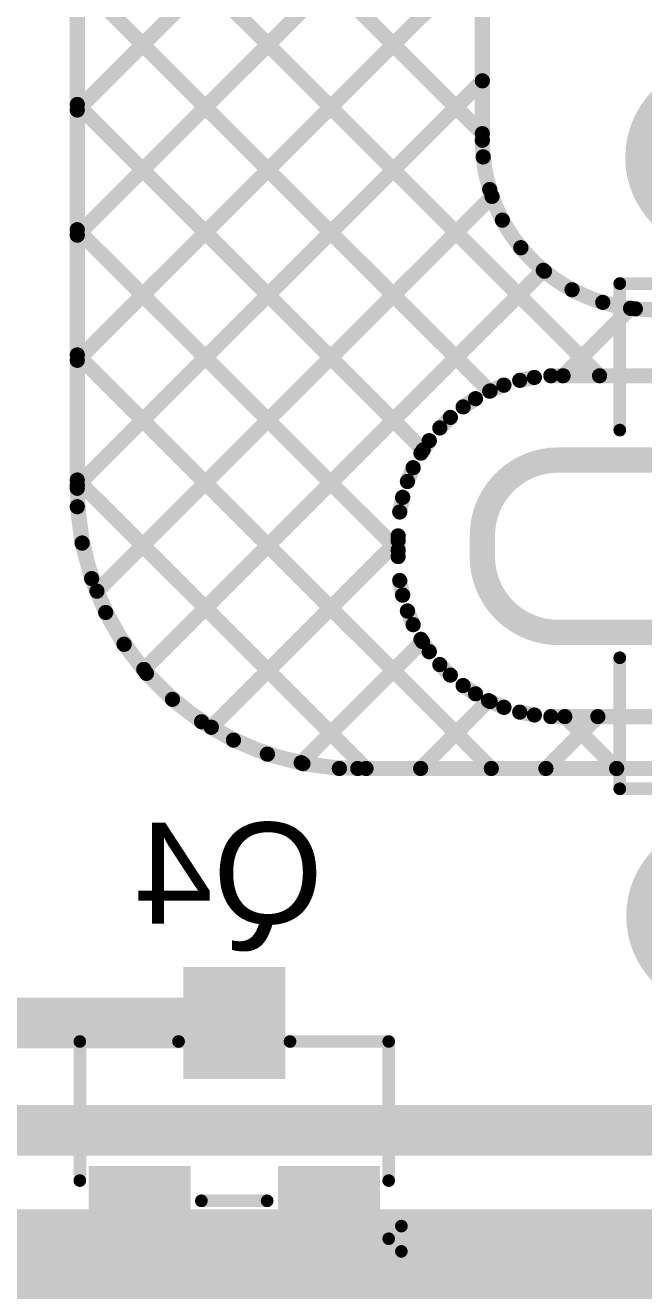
# Model space of a CAD drawing. Header units: inches. Extents: x -38 to 276, y -7 to 269.
# Drawn here: x 50.86 to 57.07, y 94.48 to 107.19 of the extents above; entities that cross this region are included whole.
import ezdxf

# ---------------------------------------------------------------- set-up
doc = ezdxf.new("R2010")
doc.units = ezdxf.units.IN
for name, color, linetype in [('Board Outline', 216, 'Continuous'), ('Bottom Layer', 5, 'Continuous'), ('Bottom Overlay', 54, 'Continuous'), ('Bottom Paste', 16, 'Continuous'), ('Bottom Solder', 6, 'Continuous'), ('Multi-Layer', 9, 'Continuous'), ('Pad Holes', 156, 'Continuous'), ('Top Layer', 1, 'Continuous'), ('Top Overlay', 2, 'Continuous'), ('Top Solder', 216, 'Continuous')]:
    doc.layers.add(name, color=color, linetype=linetype)
doc.styles.add('Arial', font='', dxfattribs={"height": 0.2})
doc.styles.get('Arial').set_extended_font_data('Arial')

# ---------------------------------------------------------------- blocks, each defined once
blk = doc.blocks.new('SOT_23_B_8')
at = {"layer": 'Bottom Layer'}
for points in [[(-1.36, 1.46), (-0.54, 1.46), (-0.54, 0.54), (-1.36, 0.54)], [(0.54, 1.46), (1.36, 1.46), (1.36, 0.54), (0.54, 0.54)], [(-0.41, -0.54), (0.41, -0.54), (0.41, -1.46), (-0.41, -1.46)]]:
    blk.add_hatch(color=5, dxfattribs=at).paths.add_polyline_path(points)
at = {"layer": 'Bottom Paste'}
for points in [[(-1.36, 1.46), (-0.54, 1.46), (-0.54, 0.54), (-1.36, 0.54)], [(0.54, 1.46), (1.36, 1.46), (1.36, 0.54), (0.54, 0.54)], [(-0.41, -0.54), (0.41, -0.54), (0.41, -1.46), (-0.41, -1.46)]]:
    blk.add_hatch(color=16, dxfattribs=at).paths.add_polyline_path(points)
at = {"layer": 'Bottom Solder'}
for points in [[(-1.462, 1.562), (-0.438, 1.562), (-0.438, 0.438), (-1.462, 0.438)], [(0.438, 1.562), (1.462, 1.562), (1.462, 0.438), (0.438, 0.438)], [(-0.512, -0.438), (0.512, -0.438), (0.512, -1.562), (-0.512, -1.562)]]:
    blk.add_hatch(color=6, dxfattribs=at).paths.add_polyline_path(points)
at = {"layer": 'Bottom Overlay', "const_width": 0.127}
for points in [[(-1.549, 1.168), (-1.676, 1.295)], [(-1.676, 1.295), (-1.676, 1.041)], [(-1.549, 1.168), (-1.676, 1.041)], [(0.33, 0.787), (-0.33, 0.787)], [(-1.549, 0.584), (-1.549, -0.813)], [(1.549, 0.584), (1.549, -0.813)], [(-0.559, -0.813), (-1.549, -0.813)], [(1.549, -0.813), (0.559, -0.813)]]:
    blk.add_lwpolyline(points, dxfattribs=at)
at = {"layer": 'Bottom Overlay', "const_width": 0.0635}
for points in [[(-1.708, 1.295, 1), (-1.645, 1.295, 1)], [(-1.708, 1.295, 1), (-1.645, 1.295, 1)], [(-1.581, 1.168, 1), (-1.518, 1.168, 1)], [(-1.581, 1.168, 1), (-1.518, 1.168, 1)], [(-1.708, 1.041, 1), (-1.645, 1.041, 1)], [(-1.708, 1.041, 1), (-1.645, 1.041, 1)], [(-0.362, 0.787, 1), (-0.298, 0.787, 1)], [(0.298, 0.787, 1), (0.362, 0.787, 1)], [(-1.581, 0.584, 1), (-1.518, 0.584, 1)], [(1.518, 0.584, 1), (1.581, 0.584, 1)], [(-1.581, -0.813, 1), (-1.518, -0.813, 1)], [(-1.581, -0.813, 1), (-1.518, -0.813, 1)], [(-0.591, -0.813, 1), (-0.527, -0.813, 1)], [(0.527, -0.813, 1), (0.591, -0.813, 1)], [(1.518, -0.813, 1), (1.581, -0.813, 1)], [(1.518, -0.813, 1), (1.581, -0.813, 1)]]:
    blk.add_lwpolyline(points, format="xyb", close=True, dxfattribs=at)
blk = doc.blocks.new('DIP_4_24')
at = {"layer": 'Bottom Layer'}
blk.add_hatch(color=5, dxfattribs=at).paths.add_polyline_path([(-4.71, 0.365), (-4.71, 2.165), (-2.91, 2.165), (-2.91, 0.365)])
h = blk.add_hatch(color=5, dxfattribs=at)
edge = h.paths.add_edge_path()
edge.add_arc((3.81, 1.275), 0.9, 0, 360)
h = blk.add_hatch(color=5, dxfattribs=at)
edge = h.paths.add_edge_path()
edge.add_arc((-3.81, -1.275), 0.9, 0, 360)
h = blk.add_hatch(color=5, dxfattribs=at)
edge = h.paths.add_edge_path()
edge.add_arc((3.81, -1.265), 0.9, 0, 360)
at = {"layer": 'Bottom Solder'}
blk.add_hatch(color=6, dxfattribs=at).paths.add_polyline_path([(-4.761, 0.314), (-4.761, 2.215), (-2.859, 2.215), (-2.859, 0.314)])
h = blk.add_hatch(color=6, dxfattribs=at)
edge = h.paths.add_edge_path()
edge.add_arc((3.81, 1.275), 0.951, 0, 360)
h = blk.add_hatch(color=6, dxfattribs=at)
edge = h.paths.add_edge_path()
edge.add_arc((-3.81, -1.275), 0.951, 0, 360)
h = blk.add_hatch(color=6, dxfattribs=at)
edge = h.paths.add_edge_path()
edge.add_arc((3.81, -1.265), 0.951, 0, 360)
at = {"layer": 'Multi-Layer'}
blk.add_hatch(color=9, dxfattribs=at).paths.add_polyline_path([(-4.71, 0.365), (-4.71, 2.165), (-2.91, 2.165), (-2.91, 0.365)])
h = blk.add_hatch(color=9, dxfattribs=at)
edge = h.paths.add_edge_path()
edge.add_arc((3.81, 1.275), 0.9, 0, 360)
h = blk.add_hatch(color=9, dxfattribs=at)
edge = h.paths.add_edge_path()
edge.add_arc((-3.81, -1.275), 0.9, 0, 360)
h = blk.add_hatch(color=9, dxfattribs=at)
edge = h.paths.add_edge_path()
edge.add_arc((3.81, -1.265), 0.9, 0, 360)
at = {"layer": 'Pad Holes'}
h = blk.add_hatch(color=7, dxfattribs=at)
edge = h.paths.add_edge_path()
edge.add_arc((-3.81, 1.265), 0.5, 0, 360)
h = blk.add_hatch(color=7, dxfattribs=at)
edge = h.paths.add_edge_path()
edge.add_arc((3.81, 1.275), 0.5, 0, 360)
h = blk.add_hatch(color=7, dxfattribs=at)
edge = h.paths.add_edge_path()
edge.add_arc((-3.81, -1.275), 0.5, 0, 360)
h = blk.add_hatch(color=7, dxfattribs=at)
edge = h.paths.add_edge_path()
edge.add_arc((3.81, -1.265), 0.5, 0, 360)
at = {"layer": 'Top Layer'}
blk.add_hatch(color=1, dxfattribs=at).paths.add_polyline_path([(-4.71, 0.365), (-4.71, 2.165), (-2.91, 2.165), (-2.91, 0.365)])
h = blk.add_hatch(color=1, dxfattribs=at)
edge = h.paths.add_edge_path()
edge.add_arc((3.81, 1.275), 0.9, 0, 360)
h = blk.add_hatch(color=1, dxfattribs=at)
edge = h.paths.add_edge_path()
edge.add_arc((-3.81, -1.275), 0.9, 0, 360)
h = blk.add_hatch(color=1, dxfattribs=at)
edge = h.paths.add_edge_path()
edge.add_arc((3.81, -1.265), 0.9, 0, 360)
at = {"layer": 'Top Solder'}
blk.add_hatch(color=216, dxfattribs=at).paths.add_polyline_path([(-4.761, 0.314), (-4.761, 2.215), (-2.859, 2.215), (-2.859, 0.314)])
h = blk.add_hatch(color=216, dxfattribs=at)
edge = h.paths.add_edge_path()
edge.add_arc((3.81, 1.275), 0.951, 0, 360)
h = blk.add_hatch(color=216, dxfattribs=at)
edge = h.paths.add_edge_path()
edge.add_arc((-3.81, -1.275), 0.951, 0, 360)
h = blk.add_hatch(color=216, dxfattribs=at)
edge = h.paths.add_edge_path()
edge.add_arc((3.81, -1.265), 0.951, 0, 360)
at = {"layer": 'Top Overlay', "const_width": 0.127}
for points in [[(-2.542, -2.281), (-2.542, 2.291)], [(-1.07, 2.291), (-2.542, 2.291)], [(2.532, 2.291), (1.216, 2.291)], [(2.532, -2.281), (2.532, 2.291)], [(-4.978, 1.168), (-4.978, 1.422)], [(-4.851, 1.295), (-4.978, 1.422)], [(-4.978, 1.168), (-4.851, 1.295)]]:
    blk.add_lwpolyline(points, dxfattribs=at)
at = {"layer": 'Top Overlay', "const_width": 0.0635}
for points in [[(-2.574, 2.291, 1), (-2.51, 2.291, 1)], [(-2.574, 2.291, 1), (-2.51, 2.291, 1)], [(-1.102, 2.291, 1), (-1.038, 2.291, 1)], [(1.184, 2.291, 1), (1.248, 2.291, 1)], [(2.5, 2.291, 1), (2.564, 2.291, 1)], [(2.5, 2.291, 1), (2.564, 2.291, 1)], [(-5.01, 1.422, 1), (-4.947, 1.422, 1)], [(-5.01, 1.422, 1), (-4.947, 1.422, 1)], [(-4.883, 1.295, 1), (-4.82, 1.295, 1)], [(-4.883, 1.295, 1), (-4.82, 1.295, 1)], [(-5.01, 1.168, 1), (-4.947, 1.168, 1)], [(-5.01, 1.168, 1), (-4.947, 1.168, 1)], [(-2.574, -2.281, 1), (-2.51, -2.281, 1)], [(2.5, -2.281, 1), (2.564, -2.281, 1)]]:
    blk.add_lwpolyline(points, format="xyb", close=True, dxfattribs=at)

msp = doc.modelspace()

# ---------------------------------------------------------------- hatches: boundary and pattern name
at = {"layer": 'Top Layer'}
h = msp.add_hatch(color=1, dxfattribs=at)
h.paths.add_polyline_path([(66.548, 94.488), (66.554, 94.364), (66.603, 94.119), (66.698, 93.889), (66.836, 93.682), (67.012, 93.506), (67.219, 93.368), (67.449, 93.273), (67.694, 93.224), (67.818, 93.218), (77.447, 93.218), (88.345, 93.218), (118.041, 93.218), (118.041, 41.148), (69.211, 41.148), (69.162, 41.265), (69.201, 41.304), (69.247, 41.364), (69.296, 41.42), (69.508, 41.736), (69.541, 41.804), (69.579, 41.869), (69.724, 42.22), (69.743, 42.293), (69.768, 42.364), (69.842, 42.737), (69.847, 42.812), (69.857, 42.887), (69.857, 43.077), (69.857, 43.077), (69.857, 49.784), (69.857, 49.959), (69.847, 50.034), (69.842, 50.109), (69.773, 50.453), (69.749, 50.524), (69.73, 50.597), (69.596, 50.92), (69.558, 50.986), (69.525, 51.053), (69.33, 51.344), (69.28, 51.401), (69.235, 51.461), (68.987, 51.709), (68.927, 51.754), (68.87, 51.804), (68.579, 51.999), (68.512, 52.032), (68.446, 52.07), (68.123, 52.204), (68.05, 52.223), (67.979, 52.247), (67.635, 52.316), (67.56, 52.321), (67.485, 52.331), (67.31, 52.331), (67.31, 52.331), (48.514, 52.331), (48.342, 52.331), (48.268, 52.321), (48.193, 52.316), (47.856, 52.249), (47.785, 52.225), (47.712, 52.205), (47.395, 52.074), (47.33, 52.036), (47.262, 52.003), (46.977, 51.812), (46.92, 51.763), (46.86, 51.717), (46.618, 51.474), (46.572, 51.414), (46.522, 51.358), (46.331, 51.072), (46.298, 51.005), (46.26, 50.939), (46.129, 50.622), (46.11, 50.55), (46.085, 50.478), (46.019, 50.142), (46.014, 50.067), (46.004, 49.992), (46.004, 49.82), (46.004, 41.148), (37.35, 41.148), (37.35, 41.148), (37.101, 41.136), (36.613, 41.039), (36.153, 40.848), (35.739, 40.571), (35.387, 40.219), (35.11, 39.805), (34.92, 39.345), (34.823, 38.857), (34.81, 38.608), (34.81, 21.869), (34.81, 21.8), (34.783, 21.664), (34.731, 21.537), (34.654, 21.422), (34.557, 21.325), (34.442, 21.248), (34.314, 21.195), (34.179, 21.168), (32.441, 21.168), (32.306, 21.195), (32.179, 21.248), (32.064, 21.325), (31.967, 21.422), (31.89, 21.537), (31.837, 21.664), (31.81, 21.8), (31.81, 21.869), (31.81, 38.608), (31.81, 38.608), (31.798, 38.857), (31.701, 39.345), (31.51, 39.805), (31.234, 40.219), (30.882, 40.571), (30.468, 40.848), (30.008, 41.039), (29.519, 41.136), (29.27, 41.148), (-5.923, 41.148), (-5.923, 80.086), (47.32, 80.086), (47.32, 93.218), (48.355, 93.218), (48.355, 95.3), (58.649, 95.3), (58.649, 91.97), (58.644, 91.97), (58.691, 91.498), (58.829, 91.044), (59.052, 90.625), (59.354, 90.258), (59.72, 89.957), (60.139, 89.733), (60.593, 89.595), (61.066, 89.549), (61.066, 89.554), (84.192, 89.554), (84.196, 89.554), (84.339, 89.526), (84.464, 89.442), (84.547, 89.318), (84.576, 89.174), (84.575, 89.17), (84.575, 76.444), (84.493, 76.419), (84.448, 76.415), (84.218, 76.645), (83.938, 76.832), (83.628, 76.961), (83.298, 77.027), (82.961, 77.027), (82.631, 76.961), (82.32, 76.832), (82.041, 76.645), (81.803, 76.407), (81.616, 76.128), (81.55, 75.968), (81.423, 75.993), (81.423, 78.408), (81.413, 78.483), (81.408, 78.558), (81.352, 78.837), (81.328, 78.908), (81.309, 78.981), (81.2, 79.244), (81.162, 79.309), (81.129, 79.377), (80.971, 79.613), (80.921, 79.67), (80.875, 79.73), (80.674, 79.931), (80.614, 79.977), (80.558, 80.026), (80.321, 80.184), (80.254, 80.218), (80.188, 80.255), (79.926, 80.364), (79.853, 80.384), (79.781, 80.408), (79.503, 80.463), (79.427, 80.468), (79.353, 80.478), (57.902, 80.478), (57.827, 80.468), (57.752, 80.463), (57.509, 80.415), (57.438, 80.391), (57.365, 80.371), (57.136, 80.277), (57.071, 80.239), (57.004, 80.206), (56.798, 80.068), (56.741, 80.018), (56.681, 79.972), (56.506, 79.797), (56.46, 79.738), (56.411, 79.681), (56.273, 79.475), (56.24, 79.407), (56.202, 79.342), (56.107, 79.113), (56.088, 79.041), (56.063, 78.969), (56.015, 78.726), (56.01, 78.651), (56, 78.576), (56, 78.453), (56, 70.346), (56, 70.2), (56.01, 70.125), (56.015, 70.05), (56.072, 69.763), (56.097, 69.691), (56.116, 69.618), (56.228, 69.348), (56.266, 69.283), (56.299, 69.215), (56.462, 68.971), (56.512, 68.915), (56.557, 68.855), (56.765, 68.648), (56.824, 68.602), (56.881, 68.552), (57.018, 68.461), (56.98, 68.334), (15.703, 68.334), (15.629, 68.376), (15.373, 68.445), (15.107, 68.445), (14.851, 68.376), (14.621, 68.244), (14.433, 68.056), (14.301, 67.826), (14.232, 67.57), (14.232, 67.304), (14.301, 67.048), (14.433, 66.818), (14.621, 66.63), (14.851, 66.498), (15.107, 66.429), (15.373, 66.429), (15.629, 66.498), (15.703, 66.54), (81.883, 66.54), (81.897, 66.542), (82.147, 66.509), (82.392, 66.408), (82.603, 66.246), (82.765, 66.035), (82.867, 65.789), (82.9, 65.54), (82.898, 65.526), (82.898, 51.613), (82.895, 51.613), (82.936, 51.2), (83.057, 50.802), (83.252, 50.436), (83.516, 50.115), (83.837, 49.851), (84.203, 49.656), (84.601, 49.535), (85.014, 49.494), (85.014, 49.497), (96.112, 49.497), (96.112, 49.495), (96.511, 49.534), (96.894, 49.65), (97.247, 49.839), (97.557, 50.093), (97.764, 50.345), (97.891, 50.3), (97.891, 46.019), (97.892, 46.01), (97.891, 46.001), (97.893, 45.894), (97.905, 45.82), (97.912, 45.745), (97.958, 45.536), (97.984, 45.465), (98.005, 45.393), (98.092, 45.197), (98.131, 45.132), (98.166, 45.066), (98.289, 44.89), (98.34, 44.835), (98.387, 44.776), (98.542, 44.628), (98.603, 44.584), (98.661, 44.536), (98.842, 44.421), (98.91, 44.389), (98.976, 44.353), (99.176, 44.276), (99.249, 44.258), (99.321, 44.235), (99.532, 44.198), (99.607, 44.195), (99.682, 44.187), (99.78, 44.189), (110.956, 44.189), (116.125, 44.189), (116.251, 44.189), (116.301, 44.196), (116.352, 44.196), (116.4, 44.209), (116.45, 44.216), (116.497, 44.235), (116.545, 44.248), (116.779, 44.345), (116.822, 44.37), (116.869, 44.389), (116.909, 44.42), (116.953, 44.445), (116.988, 44.48), (117.028, 44.511), (117.207, 44.69), (117.237, 44.73), (117.273, 44.765), (117.298, 44.809), (117.329, 44.849), (117.348, 44.896), (117.373, 44.939), (117.47, 45.173), (117.483, 45.221), (117.502, 45.268), (117.509, 45.318), (117.522, 45.366), (117.522, 45.417), (117.529, 45.467), (117.529, 45.593), (117.529, 45.593), (117.529, 49.307), (117.529, 49.376), (117.519, 49.451), (117.514, 49.526), (117.487, 49.662), (117.463, 49.733), (117.443, 49.806), (117.39, 49.933), (117.353, 49.998), (117.319, 50.066), (117.243, 50.181), (117.193, 50.237), (117.186, 50.246), (117.204, 50.277), (117.235, 50.317), (117.254, 50.364), (117.279, 50.407), (117.354, 50.588), (117.367, 50.636), (117.386, 50.683), (117.393, 50.733), (117.406, 50.781), (117.406, 50.832), (117.412, 50.882), (117.412, 50.979), (117.412, 53.443), (117.412, 53.443), (117.412, 53.565), (117.406, 53.615), (117.406, 53.666), (117.393, 53.714), (117.386, 53.764), (117.367, 53.811), (117.354, 53.859), (117.26, 54.085), (117.235, 54.129), (117.216, 54.176), (117.185, 54.215), (117.16, 54.259), (117.124, 54.295), (117.094, 54.335), (116.921, 54.508), (116.881, 54.538), (116.845, 54.574), (116.802, 54.599), (116.762, 54.63), (116.715, 54.649), (116.672, 54.674), (116.446, 54.768), (116.397, 54.781), (116.351, 54.8), (116.301, 54.807), (116.252, 54.82), (116.202, 54.82), (116.152, 54.826), (116.029, 54.826), (112.478, 54.826), (112.447, 54.854), (112.447, 55.407), (113.044, 55.407), (113.11, 55.407), (113.185, 55.417), (113.26, 55.422), (113.389, 55.447), (113.46, 55.471), (113.533, 55.491), (113.655, 55.541), (113.72, 55.579), (113.787, 55.612), (113.897, 55.685), (113.954, 55.735), (114.013, 55.781), (114.106, 55.874), (114.152, 55.934), (114.202, 55.99), (114.275, 56.1), (114.308, 56.167), (114.346, 56.233), (114.396, 56.354), (114.416, 56.427), (114.44, 56.498), (114.466, 56.627), (114.471, 56.703), (114.481, 56.777), (114.481, 56.843), (114.481, 56.843), (114.481, 57.834), (114.481, 59.61), (114.481, 59.732), (114.474, 59.782), (114.474, 59.832), (114.461, 59.881), (114.454, 59.931), (114.435, 59.977), (114.422, 60.026), (114.329, 60.252), (114.304, 60.295), (114.284, 60.342), (114.254, 60.382), (114.228, 60.425), (114.193, 60.461), (114.162, 60.501), (113.99, 60.673), (113.95, 60.704), (113.914, 60.74), (113.87, 60.765), (113.83, 60.796), (113.784, 60.815), (113.74, 60.84), (113.515, 60.933), (113.466, 60.947), (113.42, 60.966), (113.37, 60.972), (113.321, 60.985), (113.271, 60.985), (113.221, 60.992), (113.099, 60.992), (113.099, 60.992), (108.835, 60.992), (108.713, 60.992), (108.663, 60.985), (108.612, 60.985), (108.564, 60.972), (108.514, 60.966), (108.467, 60.947), (108.419, 60.933), (108.192, 60.84), (108.149, 60.815), (108.102, 60.795), (108.062, 60.765), (108.018, 60.739), (107.983, 60.704), (107.943, 60.673), (107.857, 60.587), (107.73, 60.64), (107.73, 66.471), (107.728, 66.487), (107.761, 66.654), (107.866, 66.81), (108.021, 66.914), (108.189, 66.948), (108.205, 66.946), (113.614, 66.946), (113.614, 66.943), (114.067, 66.988), (114.503, 67.12), (114.905, 67.335), (115.257, 67.623), (115.545, 67.975), (115.76, 68.377), (115.892, 68.813), (115.937, 69.266), (115.934, 69.266), (115.934, 91.034), (115.918, 91.161), (115.918, 91.166), (115.916, 91.171), (115.899, 91.299), (115.85, 91.418), (115.849, 91.423), (115.846, 91.427), (115.797, 91.546), (115.719, 91.648), (115.716, 91.653), (115.712, 91.656), (115.634, 91.758), (115.532, 91.836), (115.529, 91.84), (115.524, 91.843), (115.422, 91.921), (115.303, 91.97), (115.299, 91.973), (115.294, 91.974), (115.175, 92.023), (115.047, 92.04), (115.042, 92.042), (115.037, 92.042), (114.91, 92.058), (114.782, 92.042), (114.777, 92.042), (114.772, 92.04), (114.644, 92.023), (114.526, 91.974), (114.521, 91.973), (114.516, 91.97), (114.397, 91.921), (114.295, 91.843), (114.291, 91.84), (114.287, 91.836), (114.185, 91.758), (114.107, 91.656), (114.103, 91.653), (114.1, 91.648), (114.022, 91.546), (113.973, 91.427), (113.97, 91.423), (113.969, 91.418), (113.92, 91.299), (113.903, 91.171), (113.902, 91.166), (113.902, 91.161), (113.885, 91.034), (113.885, 69.266), (113.885, 69.262), (113.865, 69.162), (113.806, 69.074), (113.718, 69.015), (113.618, 68.995), (113.614, 68.995), (108.205, 68.995), (108.205, 68.999), (107.712, 68.95), (107.238, 68.806), (106.801, 68.573), (106.418, 68.258), (106.254, 68.059), (106.135, 68.102), (106.135, 76.337), (106.135, 76.425), (106.125, 76.5), (106.12, 76.575), (106.086, 76.746), (106.062, 76.818), (106.042, 76.891), (105.975, 77.052), (105.938, 77.118), (105.904, 77.185), (105.807, 77.331), (105.757, 77.388), (105.711, 77.447), (105.587, 77.571), (105.528, 77.617), (105.471, 77.667), (105.325, 77.764), (105.258, 77.797), (105.193, 77.835), (105.031, 77.902), (104.958, 77.922), (104.887, 77.946), (104.715, 77.98), (104.64, 77.985), (104.565, 77.995), (101.81, 77.995), (101.81, 77.995), (101.735, 77.995), (101.661, 77.985), (101.585, 77.98), (101.438, 77.951), (101.367, 77.926), (101.294, 77.907), (101.155, 77.85), (101.09, 77.812), (101.022, 77.779), (100.898, 77.695), (100.841, 77.645), (100.781, 77.6), (100.675, 77.493), (100.629, 77.434), (100.579, 77.377), (100.496, 77.252), (100.463, 77.185), (100.425, 77.119), (100.368, 76.981), (100.348, 76.908), (100.324, 76.836), (100.295, 76.689), (100.29, 76.614), (100.28, 76.539), (100.28, 76.464), (100.28, 67.536), (98.953, 67.536), (98.953, 67.663), (96.667, 67.663), (96.667, 67.415), (95.509, 67.415), (95.509, 67.416), (95.197, 67.386), (94.897, 67.295), (94.621, 67.147), (94.379, 66.948), (94.18, 66.706), (94.033, 66.43), (93.942, 66.131), (93.942, 66.13), (93.813, 66.119), (93.755, 66.338), (93.622, 66.568), (93.434, 66.756), (93.204, 66.888), (92.948, 66.957), (92.683, 66.957), (92.426, 66.888), (92.196, 66.756), (92.009, 66.568), (92.002, 66.556), (91.875, 66.59), (91.875, 73.992), (91.992, 74.041), (92.041, 73.992), (92.32, 73.805), (92.631, 73.676), (92.961, 73.611), (93.298, 73.611), (93.628, 73.676), (93.938, 73.805), (94.218, 73.992), (94.456, 74.23), (94.643, 74.51), (94.772, 74.82), (94.837, 75.15), (94.837, 75.487), (94.772, 75.817), (94.643, 76.128), (94.456, 76.407), (94.218, 76.645), (93.938, 76.832), (93.628, 76.961), (93.298, 77.027), (92.961, 77.027), (92.631, 76.961), (92.32, 76.832), (92.041, 76.645), (91.992, 76.597), (91.875, 76.645), (91.875, 87.543), (91.874, 87.545), (91.901, 87.748), (91.98, 87.939), (92.106, 88.103), (92.27, 88.229), (92.462, 88.308), (92.664, 88.335), (92.667, 88.335), (111.052, 88.335), (111.09, 88.297), (111.32, 88.164), (111.576, 88.095), (111.842, 88.095), (112.098, 88.164), (112.328, 88.297), (112.516, 88.484), (112.649, 88.714), (112.717, 88.97), (112.717, 89.236), (112.649, 89.492), (112.516, 89.722), (112.328, 89.91), (112.098, 90.043), (111.842, 90.111), (111.576, 90.111), (111.32, 90.043), (111.09, 89.91), (111.052, 89.872), (92.667, 89.872), (92.667, 89.877), (92.211, 89.832), (91.774, 89.699), (91.37, 89.483), (91.208, 89.35), (91.087, 89.389), (91.059, 89.493), (90.927, 89.723), (90.739, 89.911), (90.509, 90.043), (90.253, 90.112), (89.987, 90.112), (89.731, 90.043), (89.501, 89.911), (89.313, 89.723), (89.181, 89.493), (89.112, 89.237), (89.112, 88.971), (89.181, 88.715), (89.313, 88.485), (89.34, 88.459), (89.34, 76.69), (89.268, 76.66), (89.213, 76.649), (88.938, 76.832), (88.628, 76.961), (88.298, 77.027), (87.961, 77.027), (87.631, 76.961), (87.32, 76.832), (87.096, 76.683), (86.969, 76.75), (86.969, 89.311), (86.971, 89.311), (86.938, 89.732), (86.839, 90.142), (86.678, 90.532), (86.457, 90.892), (86.183, 91.213), (85.862, 91.487), (85.502, 91.708), (85.113, 91.869), (84.702, 91.968), (84.282, 92.001), (84.282, 91.999), (61.426, 91.999), (61.426, 92), (61.321, 92.021), (61.233, 92.08), (61.173, 92.169), (61.153, 92.273), (61.152, 92.273), (61.152, 97.062), (61.247, 97.117), (61.51, 97.38), (61.695, 97.701), (61.791, 98.059), (61.791, 98.244), (66.548, 98.244)])
h.paths.add_polyline_path([(59.911, 86.461), (57.095, 86.461), (57.095, 83.645), (59.911, 83.645)], flags=0)
h.paths.add_polyline_path([(108.298, 77.027), (107.961, 77.027), (107.631, 76.961), (107.32, 76.832), (107.041, 76.645), (106.803, 76.407), (106.616, 76.128), (106.487, 75.817), (106.421, 75.487), (106.421, 75.15), (106.487, 74.82), (106.616, 74.51), (106.803, 74.23), (107.041, 73.992), (107.32, 73.805), (107.631, 73.676), (107.961, 73.611), (108.298, 73.611), (108.628, 73.676), (108.938, 73.805), (109.218, 73.992), (109.456, 74.23), (109.643, 74.51), (109.772, 74.82), (109.837, 75.15), (109.837, 75.487), (109.772, 75.817), (109.643, 76.128), (109.456, 76.407), (109.218, 76.645), (108.938, 76.832), (108.628, 76.961)], flags=0)
h.paths.add_polyline_path([(62.224, 65.024), (61.89, 65.024), (61.567, 64.937), (61.277, 64.77), (61.04, 64.534), (60.873, 64.244), (60.787, 63.921), (60.787, 63.587), (60.873, 63.264), (61.04, 62.974), (61.277, 62.738), (61.567, 62.571), (61.89, 62.484), (62.224, 62.484), (62.547, 62.571), (62.837, 62.738), (63.073, 62.974), (63.24, 63.264), (63.327, 63.587), (63.327, 63.921), (63.24, 64.244), (63.073, 64.534), (62.837, 64.77), (62.547, 64.937)], flags=0)
h.paths.add_polyline_path([(66.974, 59.68), (66.63, 59.68), (66.297, 59.591), (65.999, 59.419), (65.755, 59.175), (65.583, 58.877), (65.494, 58.544), (65.494, 58.2), (65.583, 57.867), (65.755, 57.569), (65.999, 57.325), (66.297, 57.153), (66.63, 57.064), (66.974, 57.064), (67.307, 57.153), (67.605, 57.325), (67.849, 57.569), (68.021, 57.867), (68.11, 58.2), (68.11, 58.544), (68.021, 58.877), (67.849, 59.175), (67.605, 59.419), (67.307, 59.591)], flags=0)
h.paths.add_polyline_path([(54.343, 57.38), (46.327, 57.38), (46.327, 53.364), (54.343, 53.364)], flags=0)
h.paths.add_polyline_path([(28.627, 56.326), (28.143, 56.326), (27.669, 56.232), (27.223, 56.047), (26.821, 55.778), (26.479, 55.436), (26.21, 55.034), (26.025, 54.588), (25.931, 54.114), (25.931, 53.63), (26.025, 53.156), (26.21, 52.709), (26.479, 52.308), (26.821, 51.966), (27.223, 51.697), (27.669, 51.512), (28.143, 51.418), (28.627, 51.418), (29.101, 51.512), (29.547, 51.697), (29.949, 51.966), (30.291, 52.308), (30.56, 52.709), (30.745, 53.156), (30.839, 53.63), (30.839, 54.114), (30.745, 54.588), (30.56, 55.034), (30.291, 55.436), (29.949, 55.778), (29.547, 56.047), (29.101, 56.232)], flags=0)
h.paths.add_polyline_path([(39.393, 54.38), (31.377, 54.38), (31.377, 50.364), (39.393, 50.364)], flags=0)

# ---------------------------------------------------------------- linework, layer by layer
at = {"layer": 'Board Outline', "const_width": 0.254}
for points in [[(55.448, 102.062, -0.414214), (56.21, 102.824)], [(56.21, 101.092, -0.414214), (55.448, 101.854)]]:
    msp.add_lwpolyline(points, format="xyb", dxfattribs=at)
for points in [[(56.21, 102.824), (67.744, 102.824)], [(55.448, 101.854), (55.448, 102.062)], [(56.21, 101.092), (67.744, 101.092)]]:
    msp.add_lwpolyline(points, dxfattribs=at)
at = {"layer": 'Board Outline', "const_width": 0.127}
for points in [[(56.147, 102.824, 1), (56.274, 102.824, 1)], [(56.147, 102.824, 1), (56.274, 102.824, 1)], [(55.385, 102.062, 1), (55.512, 102.062, 1)], [(55.385, 102.062, 1), (55.512, 102.062, 1)], [(55.385, 101.854, 1), (55.512, 101.854, 1)], [(55.385, 101.854, 1), (55.512, 101.854, 1)], [(56.147, 101.092, 1), (56.274, 101.092, 1)], [(56.147, 101.092, 1), (56.274, 101.092, 1)]]:
    msp.add_lwpolyline(points, format="xyb", close=True, dxfattribs=at)
at = {"layer": 'Bottom Layer'}
for points, const_width in [([(49.845, 97.171), (52.959, 97.171)], 0.508), ([(53.909, 92.545), (53.909, 95.171)], 0.635), ([(52.009, 95.171), (52.029, 95.151)], 0.508), ([(52.029, 93.966), (52.029, 95.151)], 0.508)]:
    msp.add_lwpolyline(points, dxfattribs=dict(at, const_width=const_width))
for points, const_width in [([(52.832, 97.171, 1), (53.086, 97.171, 1)], 0.254), ([(53.75, 95.171, 1), (54.068, 95.171, 1)], 0.318), ([(51.882, 95.171, 1), (52.136, 95.171, 1)], 0.254), ([(51.902, 95.151, 1), (52.156, 95.151, 1)], 0.254), ([(51.902, 95.151, 1), (52.156, 95.151, 1)], 0.254)]:
    msp.add_lwpolyline(points, format="xyb", close=True, dxfattribs=dict(at, const_width=const_width))
at = {"layer": 'Bottom Overlay', "const_width": 0.152}
for points in [[(51.384, 102.54), (51.384, 121.285)], [(51.384, 102.54), (51.384, 121.285)], [(51.384, 106.339), (55.448, 110.403)], [(51.384, 110.166), (55.448, 106.102)], [(51.384, 105.082), (55.448, 109.146)], [(51.384, 108.909), (56.624, 103.67)], [(51.384, 103.825), (55.448, 107.889)], [(55.448, 106.035), (55.448, 107.696)], [(51.384, 107.652), (55.521, 103.515)], [(51.384, 102.568), (55.448, 106.632)], [(51.384, 106.395), (54.854, 102.925)], [(51.581, 101.507), (55.545, 105.471)], [(51.384, 105.137), (54.603, 101.919)], [(52.052, 100.72), (56.06, 104.729)], [(56.258, 103.67), (56.935, 104.347)], [(51.384, 103.88), (55.538, 99.726)], [(55.823, 103.624), (55.97, 103.653)], [(56.135, 103.67), (67.819, 103.67)], [(55.526, 103.518), (55.665, 103.576)], [(55.255, 103.357), (55.38, 103.44)], [(55.021, 103.146), (55.127, 103.252)], [(54.832, 102.893), (54.916, 103.018)], [(54.697, 102.608), (54.754, 102.747)], [(51.384, 102.623), (54.281, 99.726)], [(51.384, 102.355), (51.432, 101.99)], [(54.619, 102.302), (54.648, 102.449)], [(51.432, 101.99), (51.528, 101.633)], [(52.729, 100.14), (54.603, 102.015)], [(54.603, 101.854), (54.603, 102.062)], [(51.528, 101.633), (51.669, 101.293)], [(54.619, 101.614), (54.648, 101.467)], [(51.669, 101.293), (51.853, 100.973)], [(54.697, 101.308), (54.754, 101.17)], [(51.853, 100.973), (52.078, 100.681)], [(53.63, 99.784), (54.847, 101.001)], [(54.832, 101.023), (54.916, 100.899)], [(55.021, 100.77), (55.127, 100.664)], [(52.078, 100.681), (52.339, 100.42)], [(55.255, 100.559), (55.38, 100.476)], [(52.339, 100.42), (52.631, 100.195)], [(54.829, 99.726), (55.51, 100.407)], [(55.526, 100.398), (55.665, 100.34)], [(52.631, 100.195), (52.951, 100.011)], [(55.823, 100.292), (55.97, 100.263)], [(56.086, 99.726), (56.607, 100.247)], [(56.135, 100.247), (67.819, 100.247)], [(56.275, 100.247), (56.796, 99.726)], [(52.951, 100.011), (53.292, 99.87)], [(53.292, 99.87), (53.648, 99.774)], [(53.648, 99.774), (54.013, 99.726)], [(54.198, 99.726), (117.602, 99.726)]]:
    msp.add_lwpolyline(points, dxfattribs=at)
at = {"layer": 'Bottom Overlay', "const_width": 0.0762}
for points in [[(55.41, 106.632, 1), (55.486, 106.632, 1)], [(51.346, 106.395, 1), (51.422, 106.395, 1)], [(51.346, 106.339, 1), (51.422, 106.339, 1)], [(55.41, 106.102, 1), (55.486, 106.102, 1)], [(55.41, 106.035, 1), (55.486, 106.035, 1)], [(55.41, 106.035, 1), (55.486, 106.035, 1)], [(55.418, 105.868, 1), (55.495, 105.868, 1)], [(55.418, 105.868, 1), (55.495, 105.868, 1)], [(55.484, 105.541, 1), (55.56, 105.541, 1)], [(55.484, 105.541, 1), (55.56, 105.541, 1)], [(55.507, 105.471, 1), (55.583, 105.471, 1)], [(55.611, 105.233, 1), (55.687, 105.233, 1)], [(55.611, 105.233, 1), (55.687, 105.233, 1)], [(51.346, 105.137, 1), (51.422, 105.137, 1)], [(51.346, 105.082, 1), (51.422, 105.082, 1)], [(55.796, 104.956, 1), (55.873, 104.956, 1)], [(55.796, 104.956, 1), (55.873, 104.956, 1)], [(56.022, 104.729, 1), (56.098, 104.729, 1)], [(56.032, 104.72, 1), (56.109, 104.72, 1)], [(56.032, 104.72, 1), (56.109, 104.72, 1)], [(56.31, 104.534, 1), (56.386, 104.534, 1)], [(56.31, 104.534, 1), (56.386, 104.534, 1)], [(56.618, 104.407, 1), (56.694, 104.407, 1)], [(56.618, 104.407, 1), (56.694, 104.407, 1)], [(56.897, 104.347, 1), (56.974, 104.347, 1)], [(56.945, 104.342, 1), (57.021, 104.342, 1)], [(56.945, 104.342, 1), (57.021, 104.342, 1)], [(51.346, 103.88, 1), (51.422, 103.88, 1)], [(51.346, 103.825, 1), (51.422, 103.825, 1)], [(55.785, 103.624, 1), (55.861, 103.624, 1)], [(55.932, 103.653, 1), (56.008, 103.653, 1)], [(56.097, 103.67, 1), (56.173, 103.67, 1)], [(56.22, 103.67, 1), (56.296, 103.67, 1)], [(56.586, 103.67, 1), (56.662, 103.67, 1)], [(55.483, 103.515, 1), (55.559, 103.515, 1)], [(55.488, 103.518, 1), (55.564, 103.518, 1)], [(55.626, 103.576, 1), (55.703, 103.576, 1)], [(55.342, 103.44, 1), (55.418, 103.44, 1)], [(55.089, 103.252, 1), (55.165, 103.252, 1)], [(55.217, 103.357, 1), (55.293, 103.357, 1)], [(54.983, 103.146, 1), (55.059, 103.146, 1)], [(54.877, 103.018, 1), (54.954, 103.018, 1)], [(54.794, 102.893, 1), (54.87, 102.893, 1)], [(54.816, 102.925, 1), (54.892, 102.925, 1)], [(54.716, 102.747, 1), (54.792, 102.747, 1)], [(51.346, 102.623, 1), (51.422, 102.623, 1)], [(54.658, 102.608, 1), (54.735, 102.608, 1)], [(51.346, 102.568, 1), (51.422, 102.568, 1)], [(51.346, 102.54, 1), (51.422, 102.54, 1)], [(51.346, 102.54, 1), (51.422, 102.54, 1)], [(51.346, 102.54, 1), (51.422, 102.54, 1)], [(51.346, 102.355, 1), (51.422, 102.355, 1)], [(54.61, 102.449, 1), (54.687, 102.449, 1)], [(54.581, 102.302, 1), (54.657, 102.302, 1)], [(51.394, 101.99, 1), (51.471, 101.99, 1)], [(51.394, 101.99, 1), (51.471, 101.99, 1)], [(54.565, 102.062, 1), (54.641, 102.062, 1)], [(54.565, 102.015, 1), (54.641, 102.015, 1)], [(54.565, 101.919, 1), (54.641, 101.919, 1)], [(54.565, 101.854, 1), (54.641, 101.854, 1)], [(51.49, 101.633, 1), (51.566, 101.633, 1)], [(51.49, 101.633, 1), (51.566, 101.633, 1)], [(54.581, 101.614, 1), (54.657, 101.614, 1)], [(51.543, 101.507, 1), (51.619, 101.507, 1)], [(54.61, 101.467, 1), (54.687, 101.467, 1)], [(51.631, 101.293, 1), (51.707, 101.293, 1)], [(51.631, 101.293, 1), (51.707, 101.293, 1)], [(54.658, 101.308, 1), (54.735, 101.308, 1)], [(54.716, 101.17, 1), (54.792, 101.17, 1)], [(51.815, 100.973, 1), (51.892, 100.973, 1)], [(51.815, 100.973, 1), (51.892, 100.973, 1)], [(54.794, 101.023, 1), (54.87, 101.023, 1)], [(54.809, 101.001, 1), (54.885, 101.001, 1)], [(54.877, 100.899, 1), (54.954, 100.899, 1)], [(52.013, 100.72, 1), (52.09, 100.72, 1)], [(54.983, 100.77, 1), (55.059, 100.77, 1)], [(52.04, 100.681, 1), (52.116, 100.681, 1)], [(52.04, 100.681, 1), (52.116, 100.681, 1)], [(55.089, 100.664, 1), (55.165, 100.664, 1)], [(55.217, 100.559, 1), (55.293, 100.559, 1)], [(55.342, 100.476, 1), (55.418, 100.476, 1)], [(52.301, 100.42, 1), (52.377, 100.42, 1)], [(52.301, 100.42, 1), (52.377, 100.42, 1)], [(55.472, 100.407, 1), (55.548, 100.407, 1)], [(55.488, 100.398, 1), (55.564, 100.398, 1)], [(55.626, 100.34, 1), (55.703, 100.34, 1)], [(52.593, 100.195, 1), (52.669, 100.195, 1)], [(52.593, 100.195, 1), (52.669, 100.195, 1)], [(55.785, 100.292, 1), (55.861, 100.292, 1)], [(55.932, 100.263, 1), (56.008, 100.263, 1)], [(56.097, 100.247, 1), (56.173, 100.247, 1)], [(56.237, 100.247, 1), (56.313, 100.247, 1)], [(56.569, 100.247, 1), (56.645, 100.247, 1)], [(52.69, 100.14, 1), (52.767, 100.14, 1)], [(52.913, 100.011, 1), (52.989, 100.011, 1)], [(52.913, 100.011, 1), (52.989, 100.011, 1)], [(53.253, 99.87, 1), (53.33, 99.87, 1)], [(53.253, 99.87, 1), (53.33, 99.87, 1)], [(53.592, 99.784, 1), (53.668, 99.784, 1)], [(53.61, 99.774, 1), (53.686, 99.774, 1)], [(53.61, 99.774, 1), (53.686, 99.774, 1)], [(53.975, 99.726, 1), (54.052, 99.726, 1)], [(54.16, 99.726, 1), (54.236, 99.726, 1)], [(54.16, 99.726, 1), (54.236, 99.726, 1)], [(54.243, 99.726, 1), (54.319, 99.726, 1)], [(54.791, 99.726, 1), (54.867, 99.726, 1)], [(55.5, 99.726, 1), (55.576, 99.726, 1)], [(56.048, 99.726, 1), (56.124, 99.726, 1)], [(56.757, 99.726, 1), (56.834, 99.726, 1)]]:
    msp.add_lwpolyline(points, format="xyb", close=True, dxfattribs=at)
at = {"layer": 'Bottom Overlay', "const_width": 0.152}
for points in [[(55.457, 105.868, -0.024549), (55.448, 106.035)], [(55.522, 105.541, -0.049127), (55.457, 105.868)], [(55.649, 105.233, -0.049127), (55.522, 105.541)], [(55.835, 104.956, -0.049127), (55.649, 105.233)], [(56.07, 104.72, -0.049127), (55.835, 104.956)], [(56.348, 104.534, -0.049127), (56.07, 104.72)], [(56.656, 104.407, -0.049127), (56.348, 104.534)], [(56.983, 104.342, -0.049127), (56.656, 104.407)], [(57.15, 104.334, -0.024549), (56.983, 104.342)], [(54.198, 99.726, -0.414216), (51.384, 102.54)]]:
    msp.add_lwpolyline(points, format="xyb", dxfattribs=at)
at = {"layer": 'Top Layer', "const_width": 0.508}
msp.add_lwpolyline([(46.636, 96.092), (58.731, 96.092)], dxfattribs=at)
at = {"layer": 'Top Overlay'}
for points, const_width in [([(51.384, 102.54), (51.384, 121.11)], 0.152), ([(51.384, 106.339), (55.448, 110.403)], 0.152), ([(51.384, 110.166), (55.448, 106.102)], 0.152), ([(51.384, 105.082), (55.448, 109.146)], 0.152), ([(51.384, 108.909), (56.624, 103.67)], 0.152), ([(51.384, 103.825), (55.448, 107.889)], 0.152), ([(55.448, 106.035), (55.448, 107.696)], 0.152), ([(51.384, 107.652), (55.521, 103.515)], 0.152), ([(51.384, 102.568), (55.448, 106.632)], 0.152), ([(51.384, 106.395), (54.854, 102.925)], 0.152), ([(51.581, 101.507), (55.545, 105.471)], 0.152), ([(51.384, 105.137), (54.603, 101.919)], 0.152), ([(52.052, 100.72), (56.06, 104.729)], 0.152), ([(56.827, 103.124), (56.827, 104.596)], 0.127), ([(56.258, 103.67), (56.935, 104.347)], 0.152), ([(51.384, 103.88), (55.538, 99.726)], 0.152), ([(55.823, 103.624), (55.97, 103.653)], 0.152), ([(56.135, 103.67), (67.819, 103.67)], 0.152), ([(55.526, 103.518), (55.665, 103.576)], 0.152), ([(55.255, 103.357), (55.38, 103.44)], 0.152), ([(55.021, 103.146), (55.127, 103.252)], 0.152), ([(54.832, 102.893), (54.916, 103.018)], 0.152), ([(54.697, 102.608), (54.754, 102.747)], 0.152), ([(51.384, 102.623), (54.281, 99.726)], 0.152), ([(51.384, 102.355), (51.432, 101.99)], 0.152), ([(54.619, 102.302), (54.648, 102.449)], 0.152), ([(51.432, 101.99), (51.528, 101.633)], 0.152), ([(52.729, 100.14), (54.603, 102.015)], 0.152), ([(54.603, 101.854), (54.603, 102.062)], 0.152), ([(51.528, 101.633), (51.669, 101.293)], 0.152), ([(54.619, 101.614), (54.648, 101.467)], 0.152), ([(51.669, 101.293), (51.853, 100.973)], 0.152), ([(54.697, 101.308), (54.754, 101.17)], 0.152), ([(51.853, 100.973), (52.078, 100.681)], 0.152), ([(53.63, 99.784), (54.847, 101.001)], 0.152), ([(54.832, 101.023), (54.916, 100.899)], 0.152), ([(55.021, 100.77), (55.127, 100.664)], 0.152), ([(56.827, 99.522), (56.827, 100.838)], 0.127), ([(52.078, 100.681), (52.339, 100.42)], 0.152), ([(55.255, 100.559), (55.38, 100.476)], 0.152), ([(52.339, 100.42), (52.631, 100.195)], 0.152), ([(54.829, 99.726), (55.51, 100.407)], 0.152), ([(55.526, 100.398), (55.665, 100.34)], 0.152), ([(52.631, 100.195), (52.951, 100.011)], 0.152), ([(55.823, 100.292), (55.97, 100.263)], 0.152), ([(56.086, 99.726), (56.607, 100.247)], 0.152), ([(56.135, 100.247), (67.819, 100.247)], 0.152), ([(56.275, 100.247), (56.796, 99.726)], 0.152), ([(52.951, 100.011), (53.292, 99.87)], 0.152), ([(53.292, 99.87), (53.648, 99.774)], 0.152), ([(53.648, 99.774), (54.013, 99.726)], 0.152), ([(54.198, 99.726), (117.602, 99.726)], 0.152), ([(54.198, 99.726), (117.602, 99.726)], 0.152)]:
    msp.add_lwpolyline(points, dxfattribs=dict(at, const_width=const_width))
for points, const_width in [([(55.41, 106.632, 1), (55.486, 106.632, 1)], 0.0762), ([(51.346, 106.395, 1), (51.422, 106.395, 1)], 0.0762), ([(51.346, 106.339, 1), (51.422, 106.339, 1)], 0.0762), ([(55.41, 106.102, 1), (55.486, 106.102, 1)], 0.0762), ([(55.41, 106.035, 1), (55.486, 106.035, 1)], 0.0762), ([(55.41, 106.035, 1), (55.486, 106.035, 1)], 0.0762), ([(55.418, 105.868, 1), (55.495, 105.868, 1)], 0.0762), ([(55.418, 105.868, 1), (55.495, 105.868, 1)], 0.0762), ([(55.484, 105.541, 1), (55.56, 105.541, 1)], 0.0762), ([(55.484, 105.541, 1), (55.56, 105.541, 1)], 0.0762), ([(55.507, 105.471, 1), (55.583, 105.471, 1)], 0.0762), ([(55.611, 105.233, 1), (55.687, 105.233, 1)], 0.0762), ([(55.611, 105.233, 1), (55.687, 105.233, 1)], 0.0762), ([(51.346, 105.137, 1), (51.422, 105.137, 1)], 0.0762), ([(51.346, 105.082, 1), (51.422, 105.082, 1)], 0.0762), ([(55.796, 104.956, 1), (55.873, 104.956, 1)], 0.0762), ([(55.796, 104.956, 1), (55.873, 104.956, 1)], 0.0762), ([(56.022, 104.729, 1), (56.098, 104.729, 1)], 0.0762), ([(56.032, 104.72, 1), (56.109, 104.72, 1)], 0.0762), ([(56.032, 104.72, 1), (56.109, 104.72, 1)], 0.0762), ([(56.31, 104.534, 1), (56.386, 104.534, 1)], 0.0762), ([(56.31, 104.534, 1), (56.386, 104.534, 1)], 0.0762), ([(56.795, 104.596, 1), (56.859, 104.596, 1)], 0.0635), ([(56.618, 104.407, 1), (56.694, 104.407, 1)], 0.0762), ([(56.618, 104.407, 1), (56.694, 104.407, 1)], 0.0762), ([(56.897, 104.347, 1), (56.974, 104.347, 1)], 0.0762), ([(56.945, 104.342, 1), (57.021, 104.342, 1)], 0.0762), ([(56.945, 104.342, 1), (57.021, 104.342, 1)], 0.0762), ([(51.346, 103.88, 1), (51.422, 103.88, 1)], 0.0762), ([(51.346, 103.825, 1), (51.422, 103.825, 1)], 0.0762), ([(55.785, 103.624, 1), (55.861, 103.624, 1)], 0.0762), ([(55.932, 103.653, 1), (56.008, 103.653, 1)], 0.0762), ([(56.097, 103.67, 1), (56.173, 103.67, 1)], 0.0762), ([(56.22, 103.67, 1), (56.296, 103.67, 1)], 0.0762), ([(56.586, 103.67, 1), (56.662, 103.67, 1)], 0.0762), ([(55.483, 103.515, 1), (55.559, 103.515, 1)], 0.0762), ([(55.488, 103.518, 1), (55.564, 103.518, 1)], 0.0762), ([(55.626, 103.576, 1), (55.703, 103.576, 1)], 0.0762), ([(55.342, 103.44, 1), (55.418, 103.44, 1)], 0.0762), ([(55.089, 103.252, 1), (55.165, 103.252, 1)], 0.0762), ([(55.217, 103.357, 1), (55.293, 103.357, 1)], 0.0762), ([(54.983, 103.146, 1), (55.059, 103.146, 1)], 0.0762), ([(54.877, 103.018, 1), (54.954, 103.018, 1)], 0.0762), ([(56.795, 103.124, 1), (56.859, 103.124, 1)], 0.0635), ([(54.794, 102.893, 1), (54.87, 102.893, 1)], 0.0762), ([(54.816, 102.925, 1), (54.892, 102.925, 1)], 0.0762), ([(54.716, 102.747, 1), (54.792, 102.747, 1)], 0.0762), ([(51.346, 102.623, 1), (51.422, 102.623, 1)], 0.0762), ([(54.658, 102.608, 1), (54.735, 102.608, 1)], 0.0762), ([(51.346, 102.568, 1), (51.422, 102.568, 1)], 0.0762), ([(51.346, 102.54, 1), (51.422, 102.54, 1)], 0.0762), ([(51.346, 102.54, 1), (51.422, 102.54, 1)], 0.0762), ([(51.346, 102.355, 1), (51.422, 102.355, 1)], 0.0762), ([(54.61, 102.449, 1), (54.687, 102.449, 1)], 0.0762), ([(54.581, 102.302, 1), (54.657, 102.302, 1)], 0.0762), ([(51.394, 101.99, 1), (51.471, 101.99, 1)], 0.0762), ([(51.394, 101.99, 1), (51.471, 101.99, 1)], 0.0762), ([(54.565, 102.062, 1), (54.641, 102.062, 1)], 0.0762), ([(54.565, 102.015, 1), (54.641, 102.015, 1)], 0.0762), ([(54.565, 101.919, 1), (54.641, 101.919, 1)], 0.0762), ([(54.565, 101.854, 1), (54.641, 101.854, 1)], 0.0762), ([(51.49, 101.633, 1), (51.566, 101.633, 1)], 0.0762), ([(51.49, 101.633, 1), (51.566, 101.633, 1)], 0.0762), ([(54.581, 101.614, 1), (54.657, 101.614, 1)], 0.0762), ([(51.543, 101.507, 1), (51.619, 101.507, 1)], 0.0762), ([(54.61, 101.467, 1), (54.687, 101.467, 1)], 0.0762), ([(51.631, 101.293, 1), (51.707, 101.293, 1)], 0.0762), ([(51.631, 101.293, 1), (51.707, 101.293, 1)], 0.0762), ([(54.658, 101.308, 1), (54.735, 101.308, 1)], 0.0762), ([(54.716, 101.17, 1), (54.792, 101.17, 1)], 0.0762), ([(51.815, 100.973, 1), (51.892, 100.973, 1)], 0.0762), ([(51.815, 100.973, 1), (51.892, 100.973, 1)], 0.0762), ([(54.794, 101.023, 1), (54.87, 101.023, 1)], 0.0762), ([(54.809, 101.001, 1), (54.885, 101.001, 1)], 0.0762), ([(54.877, 100.899, 1), (54.954, 100.899, 1)], 0.0762), ([(52.013, 100.72, 1), (52.09, 100.72, 1)], 0.0762), ([(54.983, 100.77, 1), (55.059, 100.77, 1)], 0.0762), ([(56.795, 100.838, 1), (56.859, 100.838, 1)], 0.0635), ([(52.04, 100.681, 1), (52.116, 100.681, 1)], 0.0762), ([(52.04, 100.681, 1), (52.116, 100.681, 1)], 0.0762), ([(55.089, 100.664, 1), (55.165, 100.664, 1)], 0.0762), ([(55.217, 100.559, 1), (55.293, 100.559, 1)], 0.0762), ([(55.342, 100.476, 1), (55.418, 100.476, 1)], 0.0762), ([(52.301, 100.42, 1), (52.377, 100.42, 1)], 0.0762), ([(52.301, 100.42, 1), (52.377, 100.42, 1)], 0.0762), ([(55.472, 100.407, 1), (55.548, 100.407, 1)], 0.0762), ([(55.488, 100.398, 1), (55.564, 100.398, 1)], 0.0762), ([(55.626, 100.34, 1), (55.703, 100.34, 1)], 0.0762), ([(52.593, 100.195, 1), (52.669, 100.195, 1)], 0.0762), ([(52.593, 100.195, 1), (52.669, 100.195, 1)], 0.0762), ([(55.785, 100.292, 1), (55.861, 100.292, 1)], 0.0762), ([(55.932, 100.263, 1), (56.008, 100.263, 1)], 0.0762), ([(56.097, 100.247, 1), (56.173, 100.247, 1)], 0.0762), ([(56.237, 100.247, 1), (56.313, 100.247, 1)], 0.0762), ([(56.569, 100.247, 1), (56.645, 100.247, 1)], 0.0762), ([(52.69, 100.14, 1), (52.767, 100.14, 1)], 0.0762), ([(52.913, 100.011, 1), (52.989, 100.011, 1)], 0.0762), ([(52.913, 100.011, 1), (52.989, 100.011, 1)], 0.0762), ([(53.253, 99.87, 1), (53.33, 99.87, 1)], 0.0762), ([(53.253, 99.87, 1), (53.33, 99.87, 1)], 0.0762), ([(53.592, 99.784, 1), (53.668, 99.784, 1)], 0.0762), ([(53.61, 99.774, 1), (53.686, 99.774, 1)], 0.0762), ([(53.61, 99.774, 1), (53.686, 99.774, 1)], 0.0762), ([(53.975, 99.726, 1), (54.052, 99.726, 1)], 0.0762), ([(54.16, 99.726, 1), (54.236, 99.726, 1)], 0.0762), ([(54.16, 99.726, 1), (54.236, 99.726, 1)], 0.0762), ([(54.16, 99.726, 1), (54.236, 99.726, 1)], 0.0762), ([(54.243, 99.726, 1), (54.319, 99.726, 1)], 0.0762), ([(54.791, 99.726, 1), (54.867, 99.726, 1)], 0.0762), ([(55.5, 99.726, 1), (55.576, 99.726, 1)], 0.0762), ([(56.048, 99.726, 1), (56.124, 99.726, 1)], 0.0762), ([(56.757, 99.726, 1), (56.834, 99.726, 1)], 0.0762), ([(56.795, 99.522, 1), (56.859, 99.522, 1)], 0.0635)]:
    msp.add_lwpolyline(points, format="xyb", close=True, dxfattribs=dict(at, const_width=const_width))
at = {"layer": 'Top Overlay', "const_width": 0.152}
for points in [[(55.457, 105.868, -0.024549), (55.448, 106.035)], [(55.522, 105.541, -0.049127), (55.457, 105.868)], [(55.649, 105.233, -0.049127), (55.522, 105.541)], [(55.835, 104.956, -0.049127), (55.649, 105.233)], [(56.07, 104.72, -0.049127), (55.835, 104.956)], [(56.348, 104.534, -0.049127), (56.07, 104.72)], [(56.656, 104.407, -0.049127), (56.348, 104.534)], [(56.983, 104.342, -0.049127), (56.656, 104.407)], [(57.15, 104.334, -0.024549), (56.983, 104.342)], [(54.198, 99.726, -0.414214), (51.384, 102.54)]]:
    msp.add_lwpolyline(points, format="xyb", dxfattribs=at)

# ---------------------------------------------------------------- block references
for name, p, rotation in [('DIP_4_24', (59.108, 102.054), 270), ('SOT_23_B_8', (52.959, 96.171), 180)]:
    msp.add_blockref(name, p, dxfattribs=dict(rotation=rotation))

# ---------------------------------------------------------------- texts
at = {"layer": 'Bottom Overlay', "style": 'Arial', "text_generation_flag": 2}
msp.add_text('Q4', height=1.016, dxfattribs=at).set_placement((53.849, 98.167))

doc.saveas('drawing.dxf')
